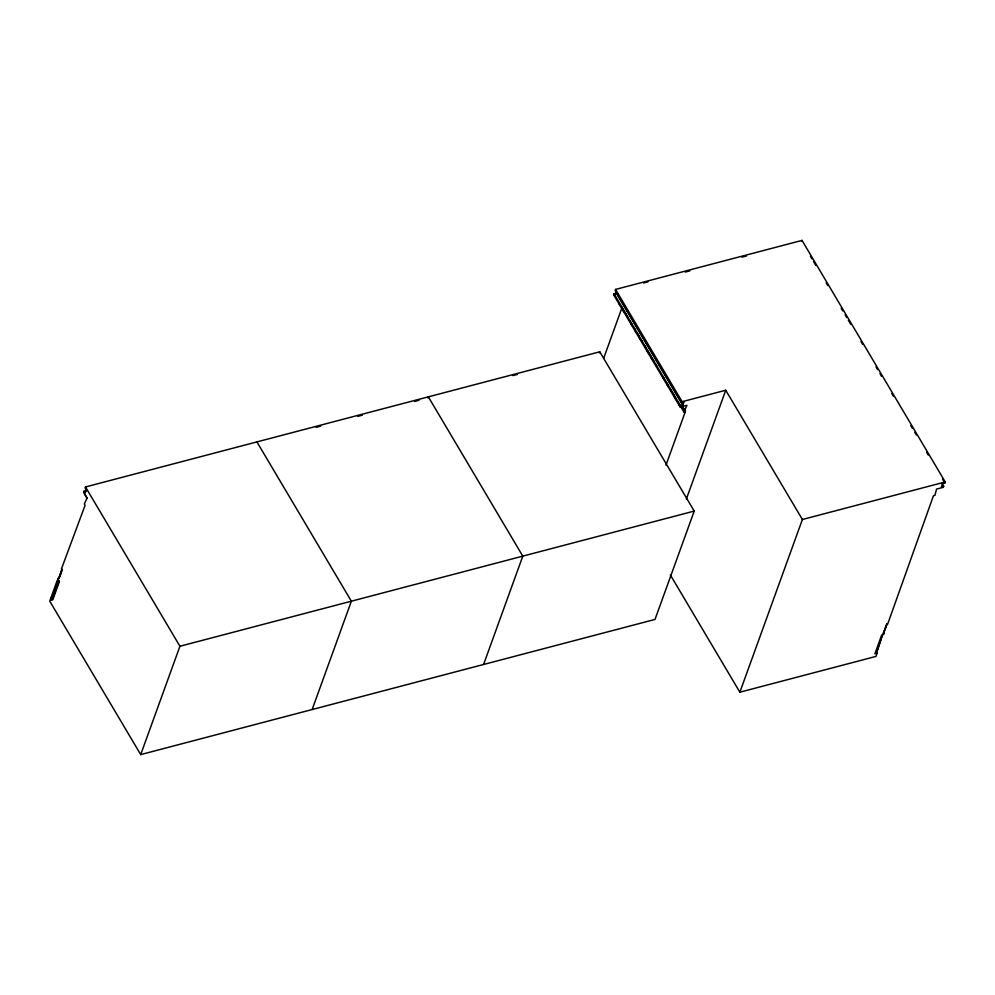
<?xml version="1.0" encoding="UTF-8"?>
<svg xmlns="http://www.w3.org/2000/svg" width="995" height="995" viewBox="0 0 995 995"><rect width="100%" height="100%" fill="white"/><g stroke="black" fill="none" stroke-linecap="round" stroke-linejoin="round"><path stroke-width="1.49" d="M86.913 490.473L83.928 491.256L83.543 492.326L87.025 498.209L84.314 503.992L85.085 505.298L61.404 569.003C63.095 568.754 58.829 580.545 58.096 578.12L57.71 580.048L58.68 581.689L52.076 599.923L50.919 597.958M50.546 598.816L51.33 600.122L57.921 581.888L57.15 580.582L49.75 601.179L140.718 754.596L655.008 619.425L694.224 511.082L599.774 351.795L85.483 486.965L85.097 488.035L86.254 490L85.097 493.209L83.928 491.256M58.481 578.767L61.964 569.227M58.867 578.667L62.163 569.55M52.822 599.724L59.426 581.49L58.655 580.184M140.718 754.596L179.933 646.252L85.483 486.965M312.144 709.534L351.372 601.204L256.909 441.904M427.949 397.925L428.347 396.856L522.798 556.143L483.582 664.486M665.966 465.15L685.381 411.52L683.876 411.918L686.96 405.288L680.194 407.067L613.616 294.781L614.002 293.712L616.987 292.916M942.116 483.57L943.695 486.244L941.444 486.829L942.601 483.62L944.864 483.023L945.25 481.953L802.02 240.404L615.557 289.421L615.159 290.49L681.749 402.776L684 402.179L682.844 405.4L680.58 405.985L680.194 407.067M599.388 352.877L599.774 351.795M603.704 358.175L622.149 307.219M681.749 402.776L682.135 401.694L615.557 289.421M686.339 499.08L725.741 390.239L682.135 401.694M801.634 241.474L802.02 240.404M884.319 630.631L883.373 633.243L884.12 633.902L881.483 635.569L874.879 653.802L877.13 653.205L875.961 656.426L739.87 692.197L802.393 519.502L725.741 390.239M885.251 628.032L886.669 624.114L887.615 624.251L933.459 495.721L934.964 495.336L936.544 489.092L943.31 487.314L943.695 486.244M883.56 633.566L887.043 624.014L883.373 633.243M643.504 283.04L647.981 281.859M685.281 272.058L689.746 270.889M741.959 257.158L746.437 255.989M613.616 294.781L618.082 293.6M316.149 427.315L320.626 426.134M357.889 416.345L362.367 415.164M414.542 401.458L419.007 400.276M512.922 375.6L517.4 374.418M57.921 581.888L59.426 581.49M179.933 646.252L694.224 511.082M802.393 519.502L945.25 481.953M810.34 256.163L811.92 258.824M813.5 261.498L815.875 265.503M826.161 282.854L827.74 285.515M841.198 308.201L842.777 310.875M845.153 314.88L846.733 317.542M848.325 320.216L850.688 324.221M860.986 341.571L862.565 344.233M876.01 366.919L877.602 369.593M879.978 373.598L881.558 376.259M891.843 393.61L893.423 396.284M910.835 425.636L912.415 428.31M914.791 432.315L916.37 434.977M926.656 452.327L928.248 455.001M942.489 479.018L944.864 483.023M617.422 295.067L682.844 405.4M681.861 405.326L685.02 410.649M681.911 406.88L684.261 410.848M614.002 293.712L680.58 405.985M621.962 307.505L627.447 316.746M629.798 320.713L632.148 324.681M633.715 327.33L635.283 329.967M636.85 332.616L639.2 336.584M640.768 339.22L642.335 341.87M644.685 345.825L646.252 348.474M647.82 351.123L654.101 361.695M655.668 364.332L657.235 366.981M662.72 376.234L664.287 378.871M666.638 382.839L668.205 385.488M670.555 389.443L676.04 398.696M677.607 401.346L683.876 411.918M619.176 303.823L620.333 305.788M623.156 310.527L624.313 312.492M631.104 323.935L632.26 325.887M635.071 330.638L636.24 332.591M639.051 337.342L640.208 339.295M646.999 350.737L648.155 352.703M650.966 357.441L652.135 359.406M662.894 377.553L664.051 379.505M666.874 384.257L668.031 386.209M674.821 397.652L675.978 399.617M678.789 404.356L679.958 406.321M670.344 574.936L739.87 692.197M85.234 494.851L87.274 498.271M882.59 634.524L876.384 653.404L882.59 634.524"/></g></svg>
